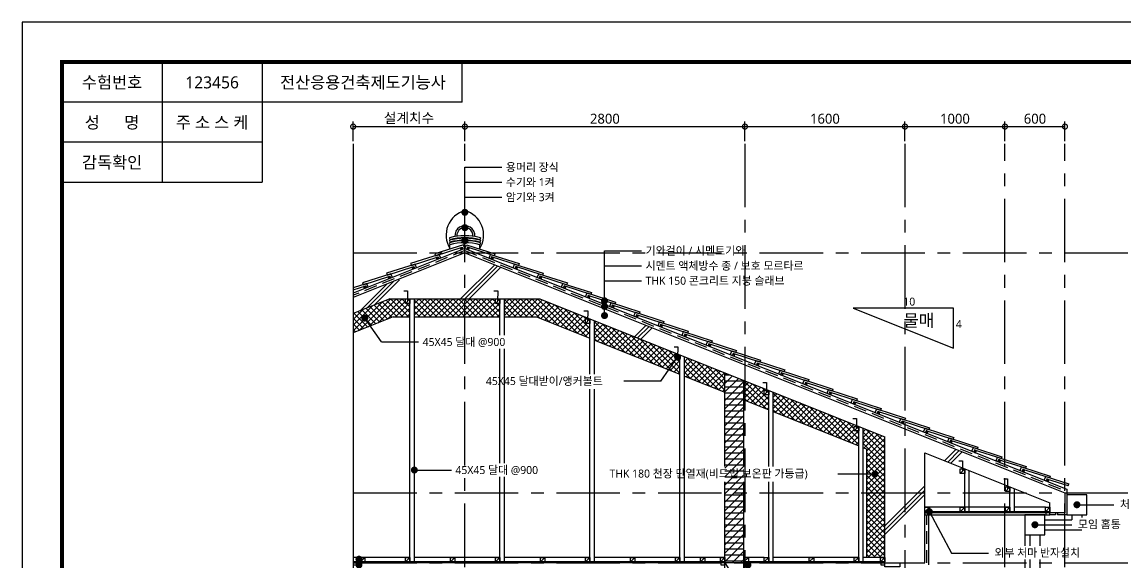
# Model space of a CAD drawing. Header units: millimetres. Extents: x 65625 to 116742, y 6002 to 65128.
# Drawn here: x 65625 to 76661, y 13346 to 18754 of the extents above; entities that cross this region are included whole.
import ezdxf
from ezdxf.enums import TextEntityAlignment as Align

# ---------------------------------------------------------------- set-up
doc = ezdxf.new("R2010")
doc.units = ezdxf.units.MM
doc.header["$LTSCALE"] = 20
doc.linetypes.add('CENTER', pattern=[50.8, 31.75, -6.35, 6.35, -6.35])
doc.linetypes.add('HIDDEN', pattern=[9.525, 6.35, -3.175])
for name, color, linetype in [('1-CEN', 1, 'CENTER'), ('2-CON', 2, 'Continuous'), ('3-ETC', 3, 'Continuous'), ('4-WINDOW', 4, 'Continuous'), ('5-FIN', 5, 'Continuous'), ('6-TEXT', 7, 'Continuous')]:
    doc.layers.add(name, color=color, linetype=linetype)
doc.styles.get("Standard").update_dxf_attribs({"font": 'l_10646.ttf'})
doc.dimstyles.new('단면상세도', dxfattribs={"dimscale": 40, "dimtxt": 2.5, "dimasz": 2.5, "dimexe": 1.25, "dimexo": 0.625, "dimtad": 1, "dimtxsty": 'Standard', "dimblk": 'DOTSMALL', "dimcen": 2.5, "dimadec": 0, "dimazin": 0, "dimtfac": 1, "dimtix": 1, "dimtmove": 0, "dimatfit": 3, "dimfxl": 1, "dimarcsym": 0})

# ---------------------------------------------------------------- blocks, each defined once
blk = doc.blocks.new('_DotSmall')
at = {"color": 0, "linetype": 'ByBlock', "const_width": 0.5}
blk.add_lwpolyline([(-0.0625, 0, 1), (0.0625, 0, 1)], format="xyb", close=True, dxfattribs=at)
blk = doc.blocks.new('*D15')
at = {"layer": '6-TEXT', "color": 0, "lineweight": -2, "transparency": 16777216}
for p, q in [((68935, 17563), (68935, 17759)), ((68935, 17709), (70052, 17709)), ((70052, 17563), (70052, 17759))]:
    blk.add_line(p, q, dxfattribs=at)
at = {"layer": 'Defpoints', "color": 0, "transparency": 16777216}
for p in [(70052, 17709), (68935, 17538), (70052, 17538)]:
    blk.add_point(p, dxfattribs=at)
at = {"layer": '6-TEXT', "color": 0, "lineweight": -2, "transparency": 16777216, "xscale": 100, "yscale": 100, "zscale": 100, "rotation": 180}
blk.add_blockref('_DotSmall', (68935, 17709), dxfattribs=at)
at = {"layer": '6-TEXT', "color": 0, "lineweight": -2, "transparency": 16777216, "xscale": 100, "yscale": 100, "zscale": 100}
blk.add_blockref('_DotSmall', (70052, 17709), dxfattribs=at)
at = {"layer": '6-TEXT', "color": 0, "transparency": 16777216, "insert": (69493, 17790), "char_height": 100, "attachment_point": 5}
blk.add_mtext('{\\fGulim|b0|i0|c129|p50;설계치수}', dxfattribs=at)
blk = doc.blocks.new('*D16')
at = {"layer": '6-TEXT', "color": 0, "lineweight": -2, "transparency": 16777216}
for p, q in [((70052, 17563), (70052, 17759)), ((70052, 17709), (72852, 17709)), ((72852, 17563), (72852, 17759))]:
    blk.add_line(p, q, dxfattribs=at)
at = {"layer": 'Defpoints', "color": 0, "transparency": 16777216}
for p in [(72852, 17709), (70052, 17538), (72852, 17538)]:
    blk.add_point(p, dxfattribs=at)
at = {"layer": '6-TEXT', "color": 0, "lineweight": -2, "transparency": 16777216, "xscale": 100, "yscale": 100, "zscale": 100, "rotation": 180}
blk.add_blockref('_DotSmall', (70052, 17709), dxfattribs=at)
at = {"layer": '6-TEXT', "color": 0, "lineweight": -2, "transparency": 16777216, "xscale": 100, "yscale": 100, "zscale": 100}
blk.add_blockref('_DotSmall', (72852, 17709), dxfattribs=at)
at = {"layer": '6-TEXT', "color": 0, "transparency": 16777216, "insert": (71452, 17787), "char_height": 100, "attachment_point": 5}
blk.add_mtext('2800', dxfattribs=at)
blk = doc.blocks.new('*D17')
at = {"layer": '6-TEXT', "color": 0, "lineweight": -2, "transparency": 16777216}
for p, q in [((72852, 17563), (72852, 17759)), ((72852, 17709), (74452, 17709)), ((74452, 17563), (74452, 17759))]:
    blk.add_line(p, q, dxfattribs=at)
at = {"layer": 'Defpoints', "color": 0, "transparency": 16777216}
for p in [(74452, 17709), (72852, 17538), (74452, 17538)]:
    blk.add_point(p, dxfattribs=at)
at = {"layer": '6-TEXT', "color": 0, "lineweight": -2, "transparency": 16777216, "xscale": 100, "yscale": 100, "zscale": 100, "rotation": 180}
blk.add_blockref('_DotSmall', (72852, 17709), dxfattribs=at)
at = {"layer": '6-TEXT', "color": 0, "lineweight": -2, "transparency": 16777216, "xscale": 100, "yscale": 100, "zscale": 100}
blk.add_blockref('_DotSmall', (74452, 17709), dxfattribs=at)
at = {"layer": '6-TEXT', "color": 0, "transparency": 16777216, "insert": (73652, 17787), "char_height": 100, "attachment_point": 5}
blk.add_mtext('1600', dxfattribs=at)
blk = doc.blocks.new('*D18')
at = {"layer": '6-TEXT', "color": 0, "lineweight": -2, "transparency": 16777216}
for p, q in [((74452, 17563), (74452, 17759)), ((74452, 17709), (75452, 17709)), ((75452, 17563), (75452, 17759))]:
    blk.add_line(p, q, dxfattribs=at)
at = {"layer": 'Defpoints', "color": 0, "transparency": 16777216}
for p in [(75452, 17709), (74452, 17538), (75452, 17538)]:
    blk.add_point(p, dxfattribs=at)
at = {"layer": '6-TEXT', "color": 0, "lineweight": -2, "transparency": 16777216, "xscale": 100, "yscale": 100, "zscale": 100, "rotation": 180}
blk.add_blockref('_DotSmall', (74452, 17709), dxfattribs=at)
at = {"layer": '6-TEXT', "color": 0, "lineweight": -2, "transparency": 16777216, "xscale": 100, "yscale": 100, "zscale": 100}
blk.add_blockref('_DotSmall', (75452, 17709), dxfattribs=at)
at = {"layer": '6-TEXT', "color": 0, "transparency": 16777216, "insert": (74952, 17787), "char_height": 100, "attachment_point": 5}
blk.add_mtext('1000', dxfattribs=at)
blk = doc.blocks.new('*D19')
at = {"layer": '6-TEXT', "color": 0, "lineweight": -2, "transparency": 16777216}
for p, q in [((75452, 17563), (75452, 17759)), ((75452, 17709), (76052, 17709)), ((76052, 17563), (76052, 17759))]:
    blk.add_line(p, q, dxfattribs=at)
at = {"layer": 'Defpoints', "color": 0, "transparency": 16777216}
for p in [(76052, 17709), (75452, 17538), (76052, 17538)]:
    blk.add_point(p, dxfattribs=at)
at = {"layer": '6-TEXT', "color": 0, "lineweight": -2, "transparency": 16777216, "xscale": 100, "yscale": 100, "zscale": 100, "rotation": 180}
blk.add_blockref('_DotSmall', (75452, 17709), dxfattribs=at)
at = {"layer": '6-TEXT', "color": 0, "lineweight": -2, "transparency": 16777216, "xscale": 100, "yscale": 100, "zscale": 100}
blk.add_blockref('_DotSmall', (76052, 17709), dxfattribs=at)
at = {"layer": '6-TEXT', "color": 0, "transparency": 16777216, "insert": (75752, 17787), "char_height": 100, "attachment_point": 5}
blk.add_mtext('600', dxfattribs=at)

msp = doc.modelspace()

# ---------------------------------------------------------------- hatches: boundary and pattern name
at = {"layer": '2-CON'}
h = msp.add_hatch(dxfattribs=at)
h.set_pattern_fill('_USER', color=256, scale=60, pattern_type=0)
h.set_pattern_definition([(0, (-21397.936, 4246.55), (0, 60), [])])
h.paths.add_polyline_path([(72841.771, 15170.121), (72651.771, 15246.121), (72651.771, 14158.072), (72651.771, 13346.121), (72841.771, 13346.121), (72841.771, 14158.072)])
h.paths.add_polyline_path([(71472.123, 14158.075), (73753.393, 14158.075), (73753.393, 14310.103), (71472.123, 14310.103)], flags=9)
at = {"layer": '5-FIN'}
h = msp.add_hatch(dxfattribs=at)
h.set_pattern_fill('_USER', color=256, scale=40, angle=45, double=1, pattern_type=0)
h.set_pattern_definition([(45, (-21397.936, 4246.55), (-28.284271, 28.284271), []), (135, (-21397.936, 4246.55), (-28.284271, -28.284271), [])])
h.paths.add_polyline_path([(69501.771, 15806.121), (69501.771, 15941.121), (69456.771, 15941.121), (69456.771, 15986.121), (69301.771, 15986.121), (68935.217, 15839.499), (68935.217, 15645.633), (69336.436, 15806.121)])
h.paths.add_polyline_path([(70401.771, 15806.121), (70401.771, 15941.121), (70356.771, 15941.121), (70356.771, 15986.121), (69546.771, 15986.121), (69546.771, 15806.121)])
h.paths.add_polyline_path([(70767.106, 15806.121), (71301.771, 15592.255), (71301.771, 15741.121), (71256.771, 15741.121), (71256.771, 15786.121), (71279.392, 15786.121), (71279.439, 15795.054), (70801.771, 15986.121), (70446.771, 15986.121), (70446.771, 15806.121)])
h.paths.add_polyline_path([(71346.771, 15768.121), (71346.771, 15574.255), (72201.771, 15232.255), (72201.771, 15381.121), (72156.771, 15381.121), (72156.771, 15426.121), (72179.392, 15426.121), (72179.439, 15435.054)])
h.paths.add_polyline_path([(72246.771, 15408.121), (72246.771, 15214.255), (72651.771, 15052.255), (72651.771, 15246.121)])
h.paths.add_polyline_path([(73045.369, 15025.682), (73045.369, 15070.682), (73067.989, 15070.682), (73068.037, 15079.615), (72841.771, 15170.121), (72841.771, 14976.255), (73090.369, 14876.816), (73090.369, 15025.682)])
h.paths.add_polyline_path([(73990.369, 14516.816), (73990.369, 14665.682), (73945.369, 14665.682), (73945.369, 14710.682), (73967.989, 14710.682), (73968.037, 14719.615), (73135.369, 15052.682), (73135.369, 14858.816)])
h.paths.add_polyline_path([(74071.771, 13400.621), (74251.771, 13400.621), (74251.771, 14606.121), (74035.369, 14692.682), (74035.369, 14498.816), (74071.771, 14484.255)])
h = msp.add_hatch(dxfattribs=at)
h.set_pattern_fill('_USER', color=256, scale=60, angle=45, pattern_type=0)
h.set_pattern_definition([(45, (-21397.936, 4246.55), (-42.426407, 42.426407), [])])
h.paths.add_polyline_path([(72841.771, 15170.121), (72651.771, 15246.121), (72651.771, 14158.072), (72651.771, 13346.121), (72841.771, 13346.121), (72841.771, 14158.072)])
h.paths.add_polyline_path([(71472.123, 14158.075), (73753.393, 14158.075), (73753.393, 14310.103), (71472.123, 14310.103)], flags=9)

# ---------------------------------------------------------------- linework, layer by layer
for p, q in [((70024.544, 18353.894), (66024.544, 18353.894)), ((66024.544, 18353.894), (66024.544, 17153.894)), ((67024.544, 18353.894), (67024.544, 17153.894)), ((68024.544, 18353.894), (68024.544, 17153.894)), ((70024.544, 17953.894), (70024.544, 18353.894)), ((70024.544, 17953.894), (66024.544, 17953.894)), ((68024.544, 17553.894), (66024.544, 17553.894)), ((66024.544, 17153.894), (68024.544, 17153.894))]:
    msp.add_line(p, q)
msp.add_lwpolyline([(65624.544, 6873.894), (82424.544, 6873.894), (82424.544, 18753.894), (65624.544, 18753.894)], close=True)
at = {"const_width": 40}
msp.add_lwpolyline([(66024.544, 7273.894), (82024.544, 7273.894), (82024.544, 18353.894), (66024.544, 18353.894)], close=True, dxfattribs=at)
at = {"layer": '1-CEN'}
for p, q in [((70051.771, 8224.148), (70051.771, 17538.067)), ((72851.771, 17538.067), (72851.771, 8224.148)), ((74451.771, 17538.067), (74451.771, 8224.148)), ((75451.771, 8224.148), (75451.771, 17538.067)), ((76051.771, 8224.148), (76051.771, 17538.067)), ((68935.217, 16447.676), (78554.062, 16447.676)), ((68935.217, 14046.121), (78554.062, 14046.121)), ((68935.217, 13346.121), (78554.062, 13346.121))]:
    msp.add_line(p, q, dxfattribs=at)
at = {"layer": '2-CON'}
for p, q in [((68935.217, 17538.067), (68935.217, 12468.314)), ((70051.771, 16447.676), (68935.217, 16001.054)), ((70051.771, 16447.676), (76051.771, 14047.676)), ((69301.771, 15986.121), (68935.217, 15839.499)), ((69301.771, 15986.121), (70801.771, 15986.121)), ((70801.771, 15986.121), (72841.771, 15170.121)), ((72651.771, 14310.099), (72651.771, 15246.121)), ((72841.771, 15170.121), (74251.771, 14606.121)), ((72841.771, 14310.099), (72841.771, 15170.121)), ((74251.771, 13346.121), (74251.771, 14606.121)), ((74651.771, 13346.121), (74651.771, 14446.121)), ((74651.771, 14446.121), (75901.771, 13946.121)), ((72651.771, 13046.121), (72651.771, 14158.072)), ((72841.771, 13046.121), (72841.771, 14158.072)), ((76051.771, 14047.676), (76051.771, 13847.676)), ((75901.771, 13847.676), (75901.771, 13946.121)), ((76051.771, 13847.676), (75901.771, 13847.676)), ((72841.771, 13346.121), (72651.771, 13346.121)), ((74251.771, 13346.121), (74651.771, 13346.121))]:
    msp.add_line(p, q, dxfattribs=at)
at = {"layer": '2-CON', "linetype": 'Continuous'}
msp.add_line((72651.771, 13346.121), (72841.771, 13046.121), dxfattribs=at)
at = {"layer": '3-ETC'}
for p, q in [((69896.531, 16597.198), (69901.771, 16577.896)), ((69896.531, 16572.198), (69901.771, 16552.896)), ((70207.011, 16597.198), (70201.771, 16577.896)), ((70207.011, 16572.198), (70201.771, 16552.896)), ((70051.771, 16490.757), (68935.217, 16044.135)), ((69896.531, 16547.198), (69901.771, 16527.896)), ((69901.771, 16490.757), (69901.771, 16527.896)), ((70051.771, 16490.757), (76071.771, 14082.757)), ((70207.011, 16547.198), (70201.771, 16527.896)), ((70201.771, 16490.757), (70201.771, 16527.896)), ((69442.904, 16065.631), (69479.817, 16065.631)), ((69479.817, 16065.631), (69479.271, 15963.621)), ((70342.904, 16065.631), (70379.817, 16065.631)), ((70379.817, 16065.631), (70379.271, 15963.621)), ((71242.904, 15865.631), (71279.817, 15865.631)), ((71279.817, 15865.631), (71279.271, 15763.621)), ((72142.904, 15505.631), (72179.817, 15505.631)), ((72179.817, 15505.631), (72179.271, 15403.621)), ((73031.502, 15150.191), (73068.415, 15150.191)), ((73068.415, 15150.191), (73067.869, 15048.182)), ((73931.502, 14790.191), (73968.415, 14790.191)), ((73968.415, 14790.191), (73967.869, 14688.182)), ((74991.9, 14366.032), (75028.813, 14366.032)), ((75028.813, 14366.032), (75028.267, 14264.022)), ((75441.9, 14186.032), (75478.813, 14186.032)), ((75478.813, 14186.032), (75478.267, 14084.022)), ((76082.854, 14116.893), (76089.103, 14136.139)), ((76071.771, 14082.757), (76071.771, 13827.676)), ((75956.771, 13827.676), (75901.771, 13827.676)), ((75956.771, 13847.676), (75956.771, 13827.676)), ((75976.771, 13847.676), (75976.771, 13827.676)), ((76071.771, 13827.676), (75976.771, 13827.676)), ((76121.771, 13827.676), (76121.771, 13777.676)), ((76221.771, 13827.676), (76221.771, 13800.435)), ((75851.771, 13777.676), (76121.771, 13777.676)), ((75701.771, 13627.676), (75701.771, 13515.886)), ((75801.771, 13627.676), (75801.771, 13515.886)), ((75851.771, 13677.676), (76221.771, 13677.676)), ((75701.771, 13380.157), (75701.771, 11766.121)), ((75801.771, 13380.157), (75801.771, 11766.121))]:
    msp.add_line(p, q, dxfattribs=at)
at = {"layer": '3-ETC', "linetype": 'HIDDEN'}
for q in [(68935.217, 16022.595), (76059.199, 14066.245)]:
    msp.add_line((70051.771, 16469.217), q, dxfattribs=at)
at = {"layer": '3-ETC'}
for points in [[(70051.771, 16490.757), (70036.915, 16527.896), (69750.945, 16435.049), (69758.372, 16416.479), (70025.774, 16501.899), (70033.202, 16483.329), (70014.632, 16475.902), (70006.674, 16495.797), (70025.243, 16503.225), (70014.632, 16475.902)], [(70051.771, 16490.757), (70066.627, 16527.896), (70352.598, 16435.049), (70345.17, 16416.479), (70077.768, 16501.899), (70070.341, 16483.329), (70088.91, 16475.902), (70096.869, 16495.797), (70078.299, 16503.225), (70088.91, 16475.902)], [(69568.963, 16297.634), (69554.108, 16334.773), (69268.137, 16241.925), (69275.565, 16223.356), (69542.966, 16308.776), (69550.394, 16290.206), (69531.824, 16282.778), (69523.866, 16302.674), (69542.435, 16310.102), (69531.824, 16282.778)], [(69810.367, 16394.196), (69795.512, 16431.335), (69509.541, 16338.487), (69516.969, 16319.917), (69784.37, 16405.337), (69791.798, 16386.768), (69773.228, 16379.34), (69765.27, 16399.236), (69783.839, 16406.664), (69773.228, 16379.34)], [(70293.175, 16394.196), (70308.031, 16431.335), (70594.001, 16338.487), (70586.574, 16319.917), (70319.172, 16405.337), (70311.745, 16386.768), (70330.314, 16379.34), (70338.272, 16399.236), (70319.703, 16406.664), (70330.314, 16379.34)], [(70534.579, 16297.634), (70549.435, 16334.773), (70835.405, 16241.925), (70827.978, 16223.356), (70560.576, 16308.776), (70553.149, 16290.206), (70571.718, 16282.778), (70579.676, 16302.674), (70561.107, 16310.102), (70571.718, 16282.778)], [(69327.559, 16201.072), (69312.704, 16238.212), (69026.733, 16145.364), (69034.161, 16126.794), (69301.562, 16212.214), (69308.99, 16193.645), (69290.42, 16186.217), (69282.462, 16206.113), (69301.031, 16213.541), (69290.42, 16186.217)], [(70775.983, 16201.072), (70790.839, 16238.212), (71076.809, 16145.364), (71069.382, 16126.794), (70801.98, 16212.214), (70794.552, 16193.645), (70813.122, 16186.217), (70821.08, 16206.113), (70802.511, 16213.541), (70813.122, 16186.217)], [(69086.155, 16104.511), (69071.3, 16141.65), (68935.217, 16097.467)], [(68935.217, 16075.741), (69060.158, 16115.653), (69067.586, 16097.083), (69049.016, 16089.655), (69041.058, 16109.551), (69059.627, 16116.979), (69049.016, 16089.655)], [(71017.387, 16104.511), (71032.242, 16141.65), (71318.213, 16048.802), (71310.786, 16030.233), (71043.384, 16115.653), (71035.956, 16097.083), (71054.526, 16089.655), (71062.484, 16109.551), (71043.915, 16116.979), (71054.526, 16089.655)], [(71258.791, 16007.949), (71273.646, 16045.088), (71559.617, 15952.241), (71552.189, 15933.671), (71284.788, 16019.091), (71277.36, 16000.521), (71295.93, 15993.094), (71303.888, 16012.99), (71285.319, 16020.417), (71295.93, 15993.094)], [(71500.195, 15911.388), (71515.05, 15948.527), (71801.021, 15855.679), (71793.593, 15837.11), (71526.192, 15922.529), (71518.764, 15903.96), (71537.334, 15896.532), (71545.292, 15916.428), (71526.723, 15923.856), (71537.334, 15896.532)], [(71741.599, 15814.826), (71756.454, 15851.965), (72042.425, 15759.118), (72034.997, 15740.548), (71767.596, 15825.968), (71760.168, 15807.398), (71778.738, 15799.971), (71786.696, 15819.866), (71768.127, 15827.294), (71778.738, 15799.971)], [(71983.003, 15718.265), (71997.858, 15755.404), (72283.829, 15662.556), (72276.401, 15643.986), (72009, 15729.406), (72001.572, 15710.837), (72020.142, 15703.409), (72028.1, 15723.305), (72009.531, 15730.733), (72020.142, 15703.409)], [(72224.407, 15621.703), (72239.262, 15658.842), (72525.233, 15565.994), (72517.805, 15547.425), (72250.404, 15632.845), (72242.976, 15614.275), (72261.546, 15606.847), (72269.504, 15626.743), (72250.934, 15634.171), (72261.546, 15606.847)], [(72465.811, 15525.141), (72480.666, 15562.28), (72766.637, 15469.433), (72759.209, 15450.863), (72491.808, 15536.283), (72484.38, 15517.714), (72502.95, 15510.286), (72510.908, 15530.182), (72492.338, 15537.61), (72502.95, 15510.286)], [(72707.214, 15428.58), (72722.07, 15465.719), (73008.041, 15372.871), (73000.613, 15354.302), (72733.212, 15439.722), (72725.784, 15421.152), (72744.354, 15413.724), (72752.312, 15433.62), (72733.742, 15441.048), (72744.354, 15413.724)], [(72948.618, 15332.018), (72963.474, 15369.157), (73249.445, 15276.31), (73242.017, 15257.74), (72974.616, 15343.16), (72967.188, 15324.59), (72985.757, 15317.163), (72993.716, 15337.059), (72975.146, 15344.486), (72985.757, 15317.163)], [(73190.022, 15235.457), (73204.878, 15272.596), (73490.849, 15179.748), (73483.421, 15161.179), (73216.02, 15246.598), (73208.592, 15228.029), (73227.161, 15220.601), (73235.12, 15240.497), (73216.55, 15247.925), (73227.161, 15220.601)], [(73431.426, 15138.895), (73446.282, 15176.034), (73732.253, 15083.187), (73724.825, 15064.617), (73457.424, 15150.037), (73449.996, 15131.467), (73468.565, 15124.039), (73476.524, 15143.935), (73457.954, 15151.363), (73468.565, 15124.039)], [(73672.83, 15042.334), (73687.686, 15079.473), (73973.657, 14986.625), (73966.229, 14968.055), (73698.828, 15053.475), (73691.4, 15034.906), (73709.969, 15027.478), (73717.928, 15047.374), (73699.358, 15054.802), (73709.969, 15027.478)], [(73914.234, 14945.772), (73929.09, 14982.911), (74215.061, 14890.063), (74207.633, 14871.494), (73940.231, 14956.914), (73932.804, 14938.344), (73951.373, 14930.916), (73959.332, 14950.812), (73940.762, 14958.24), (73951.373, 14930.916)], [(74155.638, 14849.21), (74170.494, 14886.349), (74456.465, 14793.502), (74449.037, 14774.932), (74181.635, 14860.352), (74174.208, 14841.783), (74192.777, 14834.355), (74200.736, 14854.251), (74182.166, 14861.678), (74192.777, 14834.355)], [(74397.042, 14752.649), (74411.898, 14789.788), (74697.868, 14696.94), (74690.441, 14678.371), (74423.039, 14763.791), (74415.612, 14745.221), (74434.181, 14737.793), (74442.139, 14757.689), (74423.57, 14765.117), (74434.181, 14737.793)], [(74638.446, 14656.087), (74653.302, 14693.226), (74939.272, 14600.379), (74931.845, 14581.809), (74664.443, 14667.229), (74657.015, 14648.659), (74675.585, 14641.232), (74683.543, 14661.128), (74664.974, 14668.555), (74675.585, 14641.232)], [(74879.85, 14559.526), (74894.706, 14596.665), (75180.676, 14503.817), (75173.249, 14485.248), (74905.847, 14570.667), (74898.419, 14552.098), (74916.989, 14544.67), (74924.947, 14564.566), (74906.378, 14571.994), (74916.989, 14544.67)], [(75121.254, 14462.964), (75136.109, 14500.103), (75422.08, 14407.255), (75414.652, 14388.686), (75147.251, 14474.106), (75139.823, 14455.536), (75158.393, 14448.108), (75166.351, 14468.004), (75147.782, 14475.432), (75158.393, 14448.108)], [(75362.658, 14366.403), (75377.513, 14403.542), (75663.484, 14310.694), (75656.056, 14292.124), (75388.655, 14377.544), (75381.227, 14358.975), (75399.797, 14351.547), (75407.755, 14371.443), (75389.186, 14378.871), (75399.797, 14351.547)], [(75604.062, 14269.841), (75618.917, 14306.98), (75904.888, 14214.132), (75897.46, 14195.563), (75630.059, 14280.983), (75622.631, 14262.413), (75641.201, 14254.985), (75649.159, 14274.881), (75630.59, 14282.309), (75641.201, 14254.985)], [(75845.466, 14173.279), (75860.321, 14210.418), (76089.103, 14136.139)], [(76082.854, 14116.893), (75871.463, 14184.421), (75864.035, 14165.852), (75882.605, 14158.424), (75890.563, 14178.32), (75871.994, 14185.747), (75882.605, 14158.424)]]:
    msp.add_lwpolyline(points, dxfattribs=at)
for points in [[(76071.771, 13827.676), (76271.771, 13827.676), (76271.771, 14027.676), (76071.771, 14027.676)], [(75651.771, 13627.676), (75851.771, 13627.676), (75851.771, 13827.676), (75651.771, 13827.676)]]:
    msp.add_lwpolyline(points, close=True, dxfattribs=at)
for centre, radius, start, end in [((70117.297, 16623.435), 253.091, 105.0050424, 211.6164323), ((69986.245, 16623.435), 253.091, 328.3835677, 74.9949576), ((70051.771, 16617.563), 100.333, 355.3310998, 184.6689002), ((70051.771, 16617.563), 80.333, 355.3310998, 184.6689002), ((70051.771, 16025.396), 592.5, 74.8107133, 105.1892867), ((70051.771, 16000.396), 592.5, 74.8107133, 105.1892867), ((70051.771, 15975.396), 592.5, 74.8107133, 105.1892867), ((70051.771, 16025.396), 572.5, 74.8107133, 105.1892867), ((70051.771, 16000.396), 572.5, 74.8107133, 105.1892867), ((70051.771, 15975.396), 572.5, 74.8107133, 105.1892867)]:
    msp.add_arc(centre, radius, start, end, dxfattribs=at)
at = {"layer": '4-WINDOW', "linetype": 'Continuous'}
msp.add_lwpolyline([(74401.771, 13306.121), (74251.771, 13306.121), (74251.771, 13346.121), (74401.771, 13346.121)], close=True, dxfattribs=at)
at = {"layer": '5-FIN'}
for p, q in [((70008.97, 15986.121), (70350.881, 16328.032)), ((70051.396, 15986.121), (70381.185, 16315.91)), ((70093.823, 15986.121), (70407.875, 16300.173)), ((69005.583, 15867.646), (69274.841, 16136.904)), ((69076.293, 15895.93), (69345.552, 16165.188)), ((69145.38, 15922.59), (69399.703, 16176.913)), ((69336.436, 15806.121), (68935.217, 15645.633)), ((69336.436, 15806.121), (69501.771, 15806.121)), ((69546.771, 15806.121), (70401.771, 15806.121)), ((70446.771, 15806.121), (70767.106, 15806.121)), ((70767.106, 15806.121), (71301.771, 15592.255)), ((71749.037, 15607.215), (71864.433, 15722.611)), ((71779.342, 15595.093), (71894.738, 15710.489)), ((71809.646, 15582.971), (71925.043, 15698.367)), ((71346.771, 15574.255), (72201.771, 15232.255)), ((72246.771, 15214.255), (72651.771, 15052.255)), ((72841.771, 14976.255), (73090.369, 14876.816)), ((73135.369, 14858.816), (73990.369, 14516.816)), ((74035.369, 14498.816), (74071.771, 14484.255)), ((74071.771, 13400.621), (74071.771, 14484.255)), ((74848.963, 14367.244), (74964.36, 14482.64)), ((74879.268, 14355.122), (74994.664, 14470.519)), ((74909.572, 14343), (75024.969, 14458.397)), ((74649.081, 14167.362), (74651.771, 14170.052)), ((74251.771, 13715.752), (74651.771, 14115.752)), ((74251.771, 13673.326), (74651.771, 14073.326)), ((74251.771, 13630.899), (74651.771, 14030.899)), ((74691.771, 13827.676), (75861.771, 13827.676)), ((74691.771, 13326.121), (74691.771, 13827.676)), ((74071.771, 13346.121), (74071.771, 13355.621))]:
    msp.add_line(p, q, dxfattribs=at)
at = {"layer": '5-FIN', "linetype": 'HIDDEN'}
msp.add_line((74671.771, 13346.121), (74671.771, 13827.676), dxfattribs=at)
at = {"layer": '6-TEXT'}
for p, q in [((70051.771, 17302.666), (70422.02, 17302.666)), ((70051.771, 16555.079), (70051.771, 17302.666)), ((70051.771, 17152.666), (70422.02, 17152.666)), ((70051.771, 17002.666), (70422.02, 17002.666)), ((71448.2, 16466.873), (71818.449, 16466.873)), ((71448.2, 15803.748), (71448.2, 16466.873)), ((71448.2, 16316.873), (71818.449, 16316.873)), ((71448.2, 16166.873), (71818.449, 16166.873)), ((69501.771, 15986.121), (69456.771, 15941.121)), ((69501.771, 13355.621), (69501.771, 15986.121)), ((69546.771, 13355.621), (69546.771, 15986.121)), ((70401.771, 15986.121), (70356.771, 15941.121)), ((70401.771, 15622.966), (70401.771, 15986.121)), ((70446.771, 15622.966), (70446.771, 15986.121)), ((73935.924, 15894.182), (74935.924, 15494.182)), ((69219.076, 15555.375), (69051.012, 15794.425)), ((71301.771, 15786.121), (71256.771, 15741.121)), ((71301.771, 15234.783), (71301.771, 15786.121)), ((71346.771, 15234.783), (71346.771, 15768.121)), ((69219.076, 15555.375), (69589.325, 15555.375)), ((70401.771, 14342.508), (70401.771, 15487.236)), ((70446.771, 14342.508), (70446.771, 15487.236)), ((72011.208, 15164.57), (72179.271, 15403.621)), ((72201.771, 15426.121), (72156.771, 15381.121)), ((72201.771, 13355.621), (72201.771, 15426.121)), ((72246.771, 13355.621), (72246.771, 15408.121)), ((72011.208, 15164.57), (71640.959, 15164.57)), ((71301.771, 13355.621), (71301.771, 15083.323)), ((71346.771, 13355.621), (71346.771, 15083.323)), ((73090.369, 15070.682), (73045.369, 15025.682)), ((73090.369, 14310.099), (73090.369, 15070.682)), ((73135.369, 14310.099), (73135.369, 15052.682)), ((73990.369, 14710.682), (73945.369, 14665.682)), ((73990.369, 13355.621), (73990.369, 14710.682)), ((74035.369, 13355.621), (74035.369, 14692.682)), ((69546.771, 14274.916), (69917.02, 14274.916)), ((75050.767, 14286.522), (75005.767, 14241.522)), ((75050.767, 13857.176), (75050.767, 14286.522)), ((75095.767, 13857.176), (75095.767, 14268.522)), ((70401.771, 13355.621), (70401.771, 14206.778)), ((70446.771, 13355.621), (70446.771, 14206.778)), ((73090.369, 13355.621), (73090.369, 14158.072)), ((73135.369, 13355.621), (73135.369, 14158.072)), ((74152.071, 14234.3), (73781.822, 14234.3)), ((75500.767, 14106.522), (75455.767, 14061.522)), ((75500.767, 13857.176), (75500.767, 14106.522)), ((75545.767, 13857.176), (75545.767, 14088.522)), ((76171.771, 13927.676), (76542.02, 13927.676)), ((75500.767, 13902.176), (74651.771, 13902.176)), ((74696.771, 13902.176), (74651.771, 13857.176)), ((75856.771, 13857.176), (74651.771, 13857.176)), ((75861.771, 13847.676), (74651.771, 13847.676)), ((74696.771, 13857.176), (74916.491, 13443.181)), ((75050.767, 13902.176), (75005.767, 13857.176)), ((75500.767, 13902.176), (75455.767, 13857.176)), ((75856.771, 13902.176), (75545.767, 13902.176)), ((75651.771, 13827.676), (75651.771, 13515.886)), ((75901.771, 13902.176), (75856.771, 13857.176)), ((75751.771, 13727.676), (76122.02, 13727.676)), ((69501.771, 13400.621), (68935.217, 13400.621)), ((72651.771, 13355.621), (68935.217, 13355.621)), ((68992.994, 13401.131), (68992.994, 13085.12)), ((69051.771, 13400.621), (69006.771, 13355.621)), ((69501.771, 13400.621), (69456.771, 13355.621)), ((70401.771, 13400.621), (69546.771, 13400.621)), ((69951.771, 13400.621), (69906.771, 13355.621)), ((70401.771, 13400.621), (70356.771, 13355.621)), ((71301.771, 13400.621), (70446.771, 13400.621)), ((72651.771, 13355.621), (70535.217, 13355.621)), ((70851.771, 13400.621), (70806.771, 13355.621)), ((71301.771, 13400.621), (71256.771, 13355.621)), ((72201.771, 13400.621), (71346.771, 13400.621)), ((71751.771, 13400.621), (71706.771, 13355.621)), ((72201.771, 13400.621), (72156.771, 13355.621)), ((72651.771, 13400.621), (72246.771, 13400.621)), ((72451.771, 13400.621), (72406.771, 13355.621)), ((72651.771, 13400.621), (72606.771, 13355.621)), ((73045.369, 13400.621), (72841.771, 13400.621)), ((72886.771, 13400.621), (72841.771, 13355.621)), ((74251.771, 13355.621), (72841.771, 13355.621)), ((73090.369, 13400.621), (73045.369, 13355.621)), ((73990.369, 13400.621), (73135.369, 13400.621)), ((73540.369, 13400.621), (73495.369, 13355.621)), ((73990.369, 13400.621), (73945.369, 13355.621)), ((74251.771, 13400.621), (74035.369, 13400.621)), ((74251.771, 13400.621), (74206.771, 13355.621)), ((74916.491, 13443.181), (75286.74, 13443.181)), ((75651.771, 13380.157), (75651.771, 10816.121)), ((72651.771, 13346.121), (68935.217, 13346.121)), ((72651.771, 13346.121), (70535.217, 13346.121)), ((74251.771, 13346.121), (72841.771, 13346.121))]:
    msp.add_line(p, q, dxfattribs=at)
at = {"layer": '6-TEXT', "const_width": 35}
for points in [[(70034.271, 16851.685, -1), (70069.271, 16851.685, -1)], [(70034.271, 16698.124, -1), (70069.271, 16698.124, -1)], [(70034.271, 16567.896, -1), (70069.271, 16567.896, -1)], [(71430.7, 15966.89, -1), (71465.7, 15966.89, -1)], [(71430.7, 15910.645, -1), (71465.7, 15910.645, -1)], [(69033.512, 15794.425, 1), (69068.512, 15794.425, 1)], [(71430.7, 15819.149, -1), (71465.7, 15819.149, -1)], [(72196.771, 15403.621, -1), (72161.771, 15403.621, -1)], [(69529.271, 14274.916, 1), (69564.271, 14274.916, 1)], [(74169.571, 14234.3, -1), (74134.571, 14234.3, -1)], [(76154.271, 13927.676, 1), (76189.271, 13927.676, 1)], [(74679.271, 13857.176, 1), (74714.271, 13857.176, 1)], [(75734.271, 13727.676, 1), (75769.271, 13727.676, 1)], [(68975.494, 13383.631, 1), (69010.494, 13383.631, 1)], [(68975.494, 13326.121, 1), (69010.494, 13326.121, 1)], [(72864.271, 13326.121, 1), (72899.271, 13326.121, 1)]]:
    msp.add_lwpolyline(points, format="xyb", close=True, dxfattribs=at)
at = {"layer": '6-TEXT'}
for points in [[(69501.771, 15941.121), (69456.771, 15941.121), (69456.771, 15986.121), (69501.771, 15986.121)], [(70401.771, 15941.121), (70356.771, 15941.121), (70356.771, 15986.121), (70401.771, 15986.121)], [(71301.771, 15741.121), (71256.771, 15741.121), (71256.771, 15786.121), (71301.771, 15786.121)], [(72201.771, 15381.121), (72156.771, 15381.121), (72156.771, 15426.121), (72201.771, 15426.121)], [(73090.369, 15025.682), (73045.369, 15025.682), (73045.369, 15070.682), (73090.369, 15070.682)], [(73990.369, 14665.682), (73945.369, 14665.682), (73945.369, 14710.682), (73990.369, 14710.682)], [(75050.767, 14241.522), (75005.767, 14241.522), (75005.767, 14286.522), (75050.767, 14286.522)], [(75500.767, 14061.522), (75455.767, 14061.522), (75455.767, 14106.522), (75500.767, 14106.522)], [(74696.771, 13857.176), (74651.771, 13857.176), (74651.771, 13902.176), (74696.771, 13902.176)], [(74691.771, 13847.676), (74651.771, 13847.676), (74651.771, 13827.676), (74691.771, 13827.676)], [(75050.767, 13857.176), (75005.767, 13857.176), (75005.767, 13902.176), (75050.767, 13902.176)], [(75500.767, 13857.176), (75455.767, 13857.176), (75455.767, 13902.176), (75500.767, 13902.176)], [(75901.771, 13857.176), (75856.771, 13857.176), (75856.771, 13902.176), (75901.771, 13902.176)], [(75901.771, 13847.676), (75861.771, 13847.676), (75861.771, 13827.676), (75901.771, 13827.676)], [(69051.771, 13355.621), (69006.771, 13355.621), (69006.771, 13400.621), (69051.771, 13400.621)], [(69501.771, 13355.621), (69456.771, 13355.621), (69456.771, 13400.621), (69501.771, 13400.621)], [(69951.771, 13355.621), (69906.771, 13355.621), (69906.771, 13400.621), (69951.771, 13400.621)], [(70401.771, 13355.621), (70356.771, 13355.621), (70356.771, 13400.621), (70401.771, 13400.621)], [(70851.771, 13355.621), (70806.771, 13355.621), (70806.771, 13400.621), (70851.771, 13400.621)], [(71301.771, 13355.621), (71256.771, 13355.621), (71256.771, 13400.621), (71301.771, 13400.621)], [(71751.771, 13355.621), (71706.771, 13355.621), (71706.771, 13400.621), (71751.771, 13400.621)], [(72201.771, 13355.621), (72156.771, 13355.621), (72156.771, 13400.621), (72201.771, 13400.621)], [(72451.771, 13355.621), (72406.771, 13355.621), (72406.771, 13400.621), (72451.771, 13400.621)], [(72651.771, 13355.621), (72606.771, 13355.621), (72606.771, 13400.621), (72651.771, 13400.621)], [(72886.771, 13355.621), (72841.771, 13355.621), (72841.771, 13400.621), (72886.771, 13400.621)], [(73090.369, 13355.621), (73045.369, 13355.621), (73045.369, 13400.621), (73090.369, 13400.621)], [(73540.369, 13355.621), (73495.369, 13355.621), (73495.369, 13400.621), (73540.369, 13400.621)], [(73990.369, 13355.621), (73945.369, 13355.621), (73945.369, 13400.621), (73990.369, 13400.621)], [(74251.771, 13355.621), (74206.771, 13355.621), (74206.771, 13400.621), (74251.771, 13400.621)], [(68975.217, 13346.121), (68935.217, 13346.121), (68935.217, 13326.121), (68975.217, 13326.121)], [(72651.771, 13346.121), (72611.771, 13346.121), (72611.771, 13326.121), (72651.771, 13326.121)], [(74251.771, 13346.121), (74211.771, 13346.121), (74211.771, 13326.121), (74251.771, 13326.121)]]:
    msp.add_lwpolyline(points, close=True, dxfattribs=at)
msp.add_lwpolyline([(74935.924, 15494.182), (74935.924, 15894.182), (73935.924, 15894.182)], dxfattribs=at)

# ---------------------------------------------------------------- texts
for s, p in [('수험번호', (66524.544, 18150.991)), ('123456', (67524.544, 18150.991)), ('전산응용건축제도기능사', (69032.771, 18150.991)), ('성      명', (66524.544, 17750.991)), ('주 소 스 케', (67524.544, 17750.991)), ('감독확인', (66524.544, 17350.991))]:
    msp.add_text(s, height=120).set_placement(p, align=Align.MIDDLE_CENTER)
for s, height, p in [('용머리 장식', 80, (70462.02, 17263.423)), ('수기와 1켜', 80, (70462.02, 17113.207)), ('암기와 3켜', 80, (70462.02, 16963.423)), ('기와걸이 / 시멘트기와', 80, (71858.449, 16427.63)), ('시멘트 액체방수 종 / 보호 모르타르', 80, (71858.449, 16277.414)), ('THK 150 콘크리트 지붕 슬래브', 80, (71858.449, 16127.63)), ('10', 80, (74435.924, 15918.748)), ('물매', 123.0052, (74435.924, 15709.31)), ('4', 80, (74960.507, 15694.182)), ('45X45 달대 @900', 80, (69629.325, 15515.375)), ('45X45 달대받이/앵커볼트', 80, (70262.171, 15124.57)), ('45X45 달대 @900', 80, (69957.02, 14234.916)), ('THK 180 천장 단열재(비드법 보온판 가등급)', 80, (71497.461, 14199.413)), ('처마 홈통', 80, (76601.462, 13892.789)), ('모임 홈통', 80, (76181.462, 13692.789)), ('외부 처마 반자설치', 80, (75346.182, 13408.295))]:
    msp.add_text(s, height=height, dxfattribs=at).set_placement(p)

# ---------------------------------------------------------------- dimensions: what is measured, and where the dimension line sits
dim = msp.add_linear_dim(base=(70051.771, 17709.437), p1=(68935.217, 17538.067), p2=(70051.771, 17538.067), text='{\\fGulim|b0|i0|c129|p50;설계치수}', dimstyle='단면상세도', dxfattribs=at)
dim.commit()
dim.dimension.update_dxf_attribs({"geometry": '*D15', "text_midpoint": (69493.494, 17790.23)})
for base, p1, p2, picture, middle in [((72851.771, 17709.437), (70051.771, 17538.067), (72851.771, 17538.067), '*D16', (71451.771, 17786.937)), ((74451.771, 17709.437), (72851.771, 17538.067), (74451.771, 17538.067), '*D17', (73651.771, 17786.937)), ((75451.771, 17709.437), (74451.771, 17538.067), (75451.771, 17538.067), '*D18', (74951.771, 17786.937)), ((76051.771, 17709.437), (75451.771, 17538.067), (76051.771, 17538.067), '*D19', (75751.771, 17786.937))]:
    dim = msp.add_linear_dim(base=base, p1=p1, p2=p2, dimstyle='단면상세도', dxfattribs=at)
    dim.commit()
    dim.dimension.update_dxf_attribs({"geometry": picture, "text_midpoint": middle})

doc.saveas('drawing.dxf')
